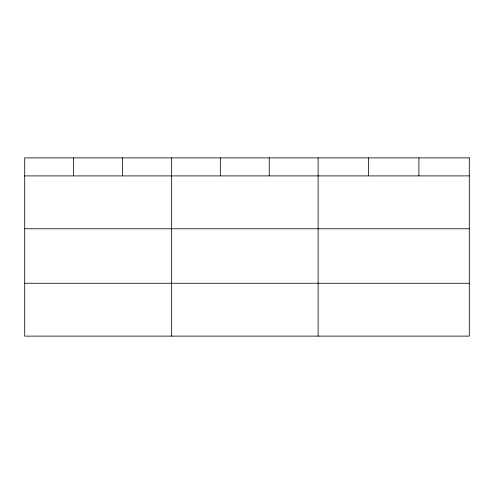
<?xml version="1.0" encoding="UTF-8"?>
<svg xmlns="http://www.w3.org/2000/svg" width="494" height="494" viewBox="0 0 494 494"><rect width="100%" height="100%" fill="white"/><g stroke="black" fill="none" stroke-linecap="round" stroke-linejoin="round"><path stroke-width="0.74" d="M24.7 175.901L469.3 175.901M24.7 228.771L469.3 228.771M24.7 283.247L469.3 283.247M418.912 157.882L418.912 175.901M368.524 157.882L368.524 175.901M318.136 157.882L318.136 336.118M269.23 157.882L269.23 175.901M220.324 157.882L220.324 175.901M171.418 157.882L171.418 336.118M122.512 157.882L122.512 175.901M73.606 157.882L73.606 175.901M469.3 157.882L24.7 157.882L24.7 336.118L469.3 336.118L469.3 157.882"/></g></svg>
